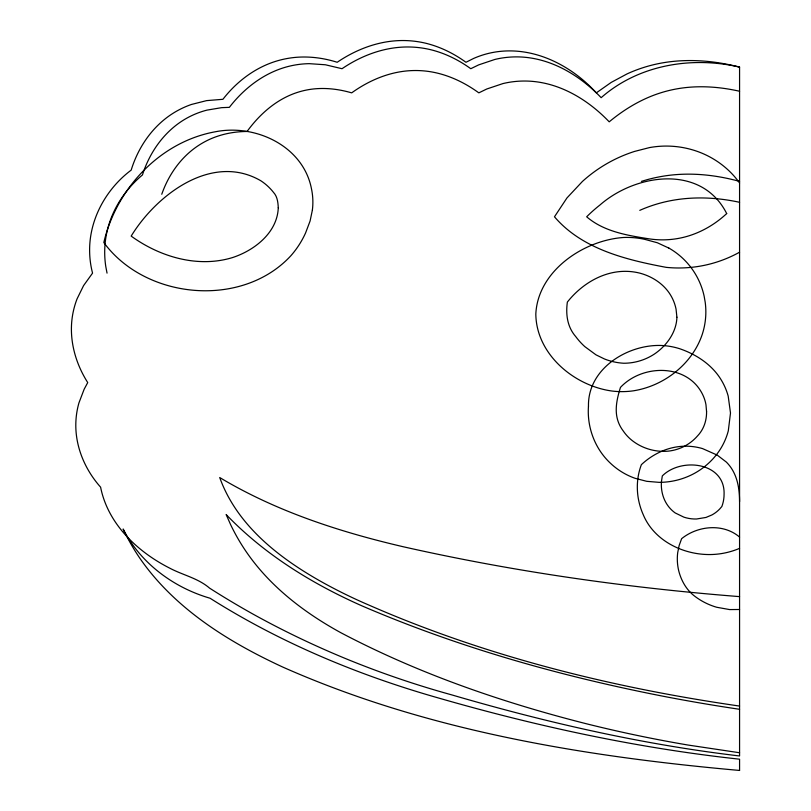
<?xml version="1.0" encoding="UTF-8"?>
<svg xmlns="http://www.w3.org/2000/svg" width="811" height="811" viewBox="0 0 811 811"><rect width="100%" height="100%" fill="white"/><g stroke="black" fill="none" stroke-linecap="round" stroke-linejoin="round"><path stroke-width="1.22" d="M161.764 194.255C167.907 176.626 178.653 160.406 193.555 148.991A83.614 83.614 0 0 1 211.336 138.59C222.609 133.805 234.835 131.534 247.071 131.483C258.75 115.415 274.057 101.405 292.741 94.066A81.323 81.323 0 0 1 313.35 88.977C326.235 87.588 339.282 89.24 351.68 92.859C367.829 81.252 386.665 72.899 406.595 70.952A93.64 93.64 0 0 1 430.823 71.784C448.27 74.713 464.591 82.499 478.835 92.859L486.752 89.007L502.952 83.574A92.515 92.515 0 0 1 527.86 81.09C559.316 82.235 587.904 99.54 609.203 121.832C622.696 110.62 637.801 101.203 654.264 95.039A130.966 130.966 0 0 1 678.3 88.612C698.636 85.226 719.529 86.736 739.571 91.248M641.389 181.38L647.148 179.687A154.648 154.648 0 0 1 670.575 175.156C693.699 172.51 717.188 175.267 739.571 181.38M739.571 609.497L729.636 609.578L716.731 607.267A66.816 66.816 0 0 1 693.76 595.456C686.096 589.333 681.128 580.27 678.736 570.853A50.606 50.606 0 0 1 677.702 552.666L679.142 545.529L681.625 538.686C697.713 525.609 723.25 523.095 739.571 537.075M739.571 596.622C626.477 587.762 513.88 571.674 403.189 546.736C339.424 531.874 276.125 511.346 219.71 477.527C237.147 526.075 280.474 559.114 324.096 583.231A506.662 506.662 0 0 0 368.863 605.067C486.671 656.586 612.558 687.758 739.571 706.067M739.571 752.75L688.174 745.066A1353.478 1353.478 0 0 1 585.998 723.665C501.35 702.184 418.091 673.444 340.711 632.641C304.49 612.761 270.61 586.931 246.889 552.697A200.976 200.976 0 0 1 230.608 524.616L226.147 514.539C264.254 554.298 311.941 583.717 362.051 605.908C459.655 647.867 562.499 676.749 666.683 696.923A1753.767 1753.767 0 0 0 739.571 709.29M739.571 67.11C711.217 59.811 681.027 57.895 652.429 65.002A144.115 144.115 0 0 0 627.075 73.892L611.261 82.377L596.328 92.859C571.714 65.813 535.159 46.795 497.873 51.661A88.612 88.612 0 0 0 473.624 58.443L465.96 62.275C453.846 53.506 440.221 46.744 425.653 43.216A98.689 98.689 0 0 0 400.969 40.55C378.098 40.996 355.978 49.501 337.194 62.275C324.005 58.098 310.055 56.212 296.238 57.317A95.576 95.576 0 0 0 273.419 62.072C253.275 68.955 235.869 82.54 222.924 99.297L206.572 100.625L191.386 104.477A89.332 89.332 0 0 0 171.05 114.584C151.637 127.56 137.971 147.947 131.179 170.117C105.815 189.156 88.865 220.014 89.636 252.079A90.7 90.7 0 0 0 92.555 273.125L83.574 285.614L77.086 298.823A83.837 83.837 0 0 0 71.956 319.564C69.411 341.613 75.889 364.007 87.73 382.569L84.141 389.26L78.941 402.885A81.658 81.658 0 0 0 75.818 423.585C75.322 447.013 85.145 469.853 100.605 487.178C107.853 523.845 137.343 551.723 169.56 568.065C182.83 575.151 197.975 578.111 209.613 588.157C224.029 597.362 238.718 606.121 253.65 614.454C284.489 631.516 316.371 646.671 348.994 659.982A925.939 925.939 0 0 0 451.474 694.804C545.773 722.368 641.917 744.457 739.571 755.964L739.571 67.11C691.915 55.989 638.551 64.738 601.154 97.685C579.865 75.403 551.267 58.098 519.81 56.942A92.515 92.515 0 0 0 494.903 59.436L478.703 64.87L470.785 68.712C458.681 59.943 445.046 53.181 430.479 49.653A98.689 98.689 0 0 0 405.804 46.987C382.924 47.433 360.804 55.939 342.029 68.712L325.373 64.768L309.255 63.663A91.248 91.248 0 0 0 286.324 66.978C263.372 73.365 243.766 88.663 229.361 107.346L221.636 107.66L206.906 110.134A84.516 84.516 0 0 0 186.865 118.122C165.191 130.155 149.863 151.556 142.452 174.943C124.671 189.865 111.36 210.424 106.646 233.284A93.681 93.681 0 0 0 105.775 266.464L107.042 273.125M739.571 202.304C712.301 196.343 683.45 196.069 656.575 204.139A140.627 140.627 0 0 0 639.778 210.353M668.872 248.095L657.336 242.753L644.613 239.316A83.563 83.563 0 0 0 623.71 237.471C583.565 240.178 537.805 271.006 535.818 314.1C536.294 354.377 574.218 385.945 612.102 391.044A80.786 80.786 0 0 0 633.371 390.821C664.138 385.975 692.543 363.916 702.377 333.98A71.976 71.976 0 0 0 705.195 321.551A72.463 72.463 0 0 0 705.205 302.25L704.13 296.116A73.254 73.254 0 0 0 668.893 248.075M739.571 182.992C729.88 169.327 716.062 158.804 700.542 152.61A93.214 93.214 0 0 0 649.439 147.602L634.597 151.414A141.601 141.601 0 0 0 582.41 181.461L566.96 197.945L554.481 216.79C582.014 249.099 626.254 259.875 666.236 267.356A125.107 125.107 0 0 0 739.571 252.201M739.571 501.664C739.551 490.3 737.919 478.429 731.674 468.677A39.425 39.425 0 0 0 726.321 462.057L717.248 455.113L702.498 448.574A59.203 59.203 0 0 0 681.625 446.344C666.571 447.419 652.338 454.403 641.389 464.652C637.274 475.388 636.361 487.208 638.308 498.512A69.158 69.158 0 0 0 643.285 514.782C653.311 538.879 678.979 552.697 704.161 554.379A76.802 76.802 0 0 0 739.571 548.348M588.472 406.159C586.88 427.285 594.919 448.757 610.46 463.253A69.32 69.32 0 0 0 635.155 478.328L646.742 481.318L659.09 482.352A73.872 73.872 0 0 0 693.02 474.121C704.85 467.957 714.988 458.529 721.689 446.962A65.975 65.975 0 0 0 728.298 430.854L730.498 413.012L728.187 396.082A63.086 63.086 0 0 0 721.638 380.633C712.463 364.94 696.497 354.417 679.547 348.679A69.716 69.716 0 0 0 661.269 345.476C627.248 344.32 587.64 368.914 588.472 406.159M676.911 317.223C676.475 332.257 666.581 345.81 654.426 354.032A55.716 55.716 0 0 1 623.689 363.247A61.585 61.585 0 0 1 604.469 358.979L595.963 354.823L584.772 346.591A68.55 68.55 0 0 1 575.698 336.545C567.305 326.904 565.642 314.506 567.355 302.087C581.244 284.529 602.299 271.361 625.19 271.33A59.771 59.771 0 0 1 639.778 273.125C652.003 276.348 663.408 283.668 670.21 294.484A43.459 43.459 0 0 1 676.05 309.133L676.911 317.223M706.574 411.664C706.705 420.534 703.796 429.343 697.612 435.831A45.163 45.163 0 0 1 668.173 451.149C654.467 452.426 640.244 447.844 629.954 438.68A43.682 43.682 0 0 1 623.253 430.976C613.126 417.564 615.61 402.935 620.466 387.394C642.535 363.835 687.748 363.419 702.802 394.866A38.066 38.066 0 0 1 705.965 404.719L706.574 411.664M661.482 481.339C660.732 489.905 662.861 498.806 667.97 505.79A31.913 31.913 0 0 0 675.188 512.937L683.906 517.165A36.971 36.971 0 0 0 696.548 518.999L705.965 517.448L711.855 514.975A31.71 31.71 0 0 0 719.641 509.065L721.861 506.5A34.721 34.721 0 0 0 724.081 494.193C725.166 462.219 681.25 457.029 662.313 475.915L661.482 481.339M278.274 207.728C277.372 232.696 254.319 250.538 232.291 257.645C197.651 268.157 159.747 256.823 131.179 236.102C156.452 194.741 212.056 152.387 260.858 180.782A53.242 53.242 0 0 1 273.489 192.359C277.342 196.475 278.021 202.344 278.274 207.728M312.387 210.049L310.096 220.997L305.585 232.929A91.045 91.045 0 0 1 290.896 255.718C242.124 308.545 145.727 299.664 103.818 242.54C116.297 188.649 160.091 141.763 215.351 131.767C255.475 123.759 302.959 145.929 311.404 188.436A64.576 64.576 0 0 1 312.387 210.049M726.697 213.567C714.004 225.417 698.291 234.156 681.27 237.846A89.048 89.048 0 0 1 648.445 238.748C626.883 235.332 603.779 231.51 586.667 216.79A147.997 147.997 0 0 1 599.968 204.99C635.834 173.574 701.687 163.913 726.697 213.567M739.571 770.45C583.91 756.541 426.627 730.823 282.836 667.098C228.266 641.866 174.537 608.524 139.806 558.181A211.225 211.225 0 0 1 123.14 529.025C135.843 554.258 157.516 574.269 182.434 587.194A153.908 153.908 0 0 0 210.049 598.234C280.596 642.87 358.411 675.259 438.599 698.028C537.064 726.372 637.618 748.168 739.571 759.187L739.571 770.45"/></g></svg>
